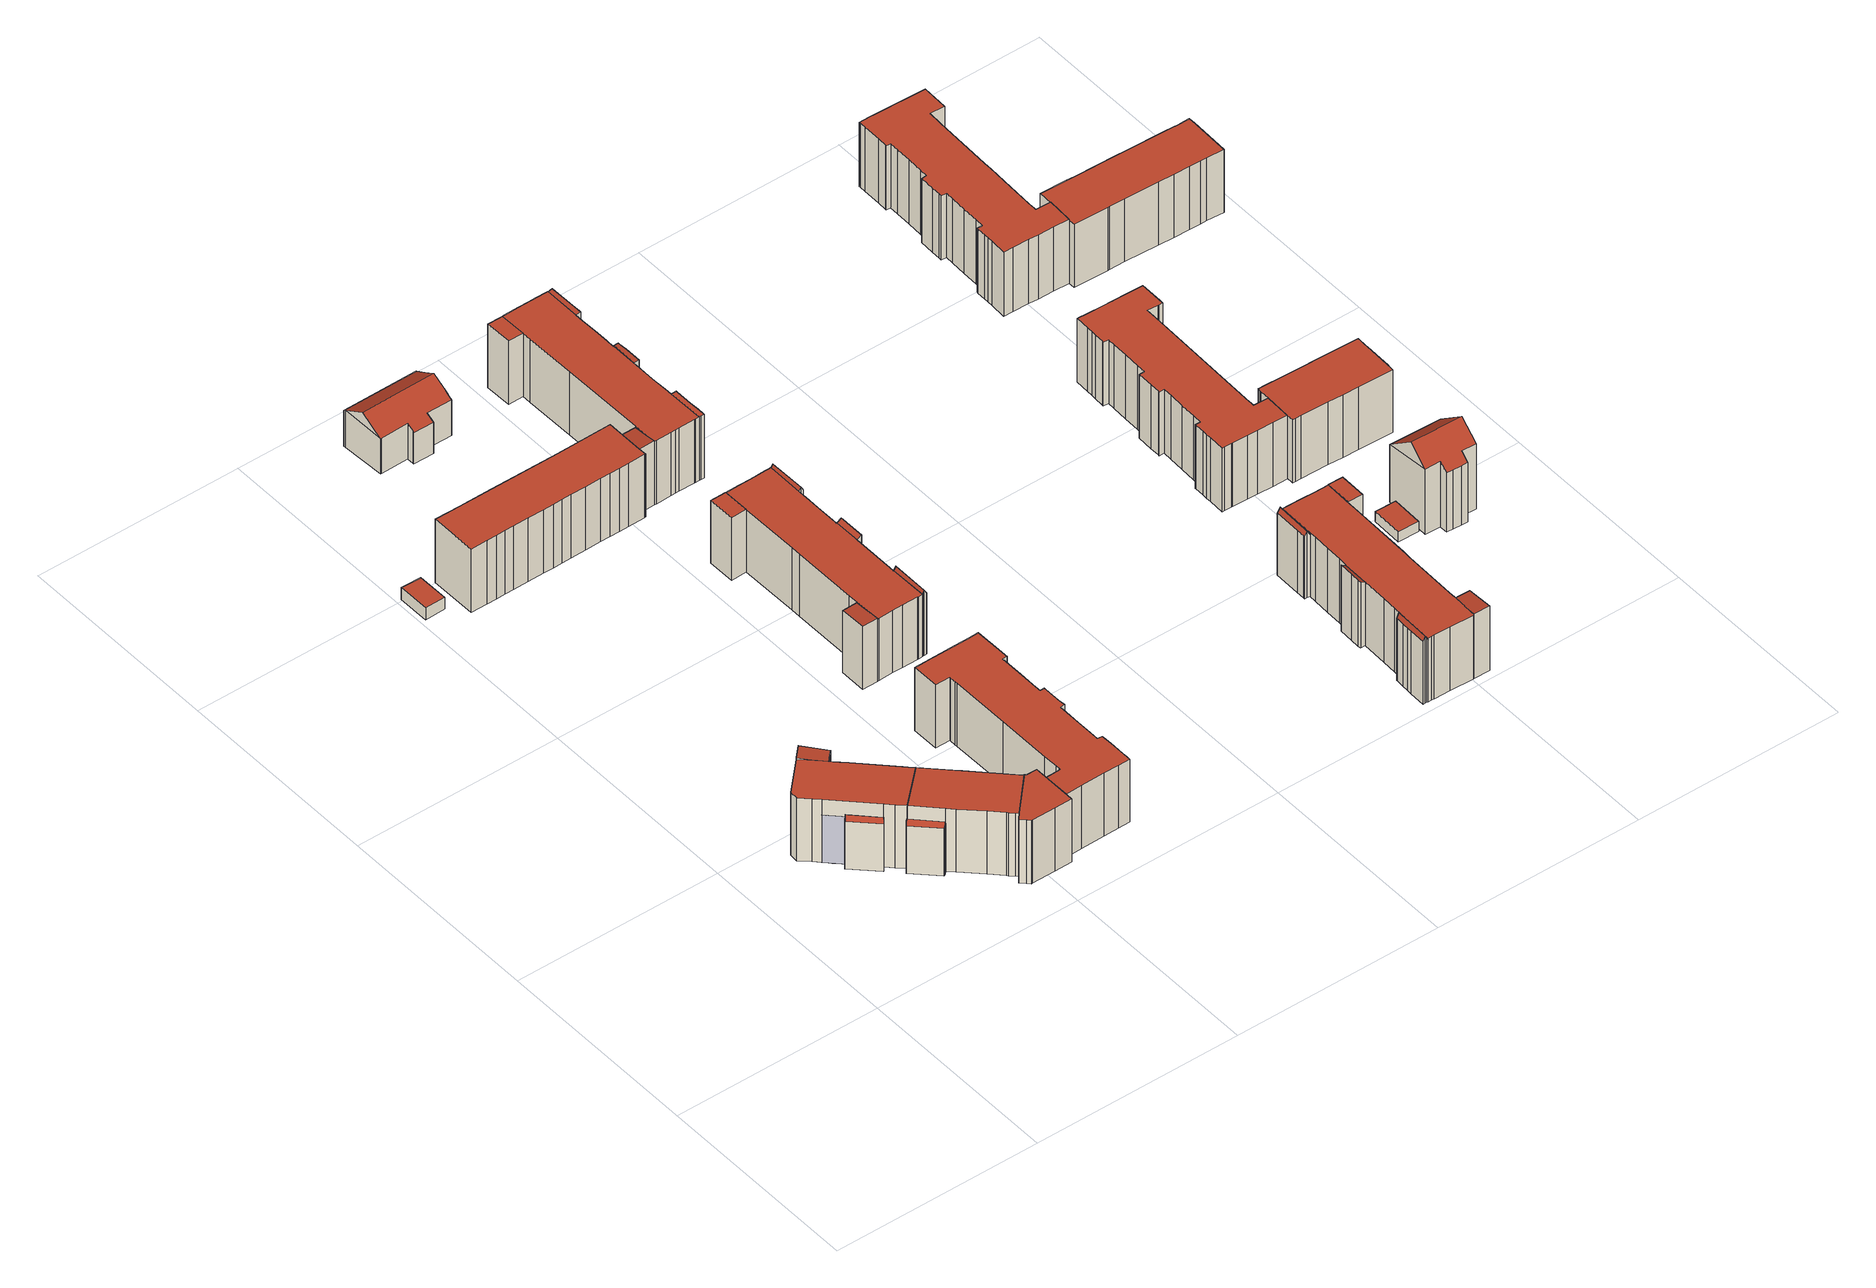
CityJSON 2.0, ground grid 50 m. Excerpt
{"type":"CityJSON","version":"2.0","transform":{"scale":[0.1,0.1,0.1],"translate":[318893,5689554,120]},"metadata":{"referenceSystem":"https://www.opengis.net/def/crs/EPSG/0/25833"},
"CityObjects":{
"building1":{"type":"Building","attributes":{"Gemeindeschluessel":14713000,"Geometrietyp2DReferenz":"3000","function":"31001_9998","roofType":"9999"},"children":["building1-1","building1-2","building1-3","building1-4","building1-5","building1-6"]},
"building1-1":{"type":"BuildingPart","attributes":{"Dachtyp_tdc":"tdcFreeFormRoof","Dachneigung":60.04,"QualitaetDacherkennung":18,"Geometrietyp2DReferenz":"3000","roofType":"5000","measuredHeight":13.75},"parents":["building1"],"geometry":[{"type":"MultiSurface","lod":"2","boundaries":[[[0,1,2,3]],[[1,4,5,2]],[[4,6,7,5]],[[6,8,9,7]],[[8,10,11,9]],[[10,12,13,11]],[[14,0,3,15]],[[10,8,6,4,1,0]],[[0,14,12,10]],[[3,2,5,7,9,11,13,15]],[[15,13,12,14]]],"semantics":{"surfaces":[{"type":"WallSurface"},{"type":"RoofSurface"},{"type":"GroundSurface"},{"type":"ClosureSurface"}],"values":[0,0,0,0,0,0,0,1,1,2,3]}}]},
"building1-2":{"type":"BuildingPart","attributes":{"Dachtyp_tdc":"tdcPolyFlatRoof","Dachneigung":0,"QualitaetDacherkennung":66,"Geometrietyp2DReferenz":"3000","roofType":"1000","measuredHeight":16.63},"parents":["building1"],"geometry":[{"type":"MultiSurface","lod":"2","boundaries":[[[16,17,18,19,20]],[[17,21,22,18]],[[21,23,24,22]],[[23,25,26,24]],[[25,27,28,26]],[[27,29,30,28]],[[29,31,32,30]],[[33,34,13,35]],[[33,36,37,34]],[[36,38,37]],[[39,40,41]],[[39,42,43,40]],[[42,44,45,43]],[[44,46,47,45]],[[46,48,49,47]],[[48,46,44,42,39,36,33,35,31,29,27,25,23,21,17,16,50]],[[19,18,22,24,26,28,30,32,13,34,37,40,43,45,47,49]],[[35,13,32,31]],[[41,38,36,39]],[[41,40,37,38]],[[20,50,16]],[[19,49,48,50,20]]],"semantics":{"surfaces":[{"type":"WallSurface"},{"type":"RoofSurface"},{"type":"GroundSurface"},{"type":"ClosureSurface"}],"values":[0,0,0,0,0,0,0,0,0,0,0,0,0,0,0,1,2,3,0,3,0,3]}}]},
"building1-3":{"type":"BuildingPart","attributes":{"Dachtyp_tdc":"tdcFreeFormRoof","Dachneigung":60.86,"QualitaetDacherkennung":12,"Geometrietyp2DReferenz":"3000","roofType":"5000","measuredHeight":13.73},"parents":["building1"],"geometry":[{"type":"MultiSurface","lod":"2","boundaries":[[[38,51,52,37]],[[51,53,54,52]],[[53,55,56,54]],[[55,57,58,56]],[[57,59,60,58]],[[59,61,62,60]],[[61,63,64,62]],[[57,55,53,51]],[[51,38,63,41,63,61,59,57]],[[64,40,64,37,52,54,56,58,60,62]],[[40,64,63,41]],[[37,64,63,38]]],"semantics":{"surfaces":[{"type":"WallSurface"},{"type":"RoofSurface"},{"type":"GroundSurface"},{"type":"ClosureSurface"}],"values":[0,0,0,0,0,0,0,1,1,2,3,3]}}]},
"building1-4":{"type":"BuildingPart","attributes":{"Dachtyp_tdc":"tdcPolyFlatRoof","Dachneigung":0,"QualitaetDacherkennung":66,"Geometrietyp2DReferenz":"3000","roofType":"1000","measuredHeight":16.62},"parents":["building1"],"geometry":[{"type":"MultiSurface","lod":"2","boundaries":[[[65,66,67,68]],[[66,69,70,67]],[[69,71,72,70]],[[71,73,74,72]],[[73,75,76,74]],[[75,77,15,76]],[[77,14,15]],[[35,13,12]],[[31,78,79,32]],[[78,80,81,79]],[[80,82,83,81]],[[82,84,85,83]],[[84,86,87,85]],[[86,84,82,80,78,31,35,77,75,73,71,69,66,65]],[[68,67,70,72,74,76,15,13,32,79,81,83,85,87]],[[12,14,77,35]],[[12,13,15,14]],[[32,13,35,31]],[[86,65,68,87]]],"semantics":{"surfaces":[{"type":"WallSurface"},{"type":"RoofSurface"},{"type":"GroundSurface"},{"type":"ClosureSurface"}],"values":[0,0,0,0,0,0,0,0,0,0,0,0,0,1,2,0,3,3,3]}}]},
"building1-5":{"type":"BuildingPart","attributes":{"Dachtyp_tdc":"tdcPolyFlatRoof","Dachneigung":4.79,"QualitaetDacherkennung":44,"Geometrietyp2DReferenz":"3000","roofType":"2100","measuredHeight":16.87},"parents":["building1"],"geometry":[{"type":"MultiSurface","lod":"2","boundaries":[[[88,89,90,49,48]],[[89,91,92,90]],[[91,93,94,92]],[[93,20,19,94]],[[20,93,91,89,88,50]],[[49,90,92,94,19]],[[48,50,88]],[[49,19,20,50,48]]],"semantics":{"surfaces":[{"type":"WallSurface"},{"type":"RoofSurface"},{"type":"GroundSurface"},{"type":"ClosureSurface"}],"values":[0,0,0,0,1,2,0,3]}}]},
"building1-6":{"type":"BuildingPart","attributes":{"Dachtyp_tdc":"tdcPolyFlatRoof","Dachneigung":0,"QualitaetDacherkennung":78,"Geometrietyp2DReferenz":"3000","roofType":"1000","measuredHeight":16.69},"parents":["building1"],"geometry":[{"type":"MultiSurface","lod":"2","boundaries":[[[95,96,97,87,86]],[[96,98,99,97]],[[98,100,101,99]],[[100,102,103,101]],[[102,104,105,103]],[[104,106,107,105]],[[106,108,109,107]],[[108,110,111,109]],[[110,112,113,111]],[[112,114,115,113]],[[114,116,65,68,115]],[[114,112,110,108,106,104,102,100,98,96,95,116]],[[68,87,97,99,101,103,105,107,109,111,113,115]],[[86,65,116,95]],[[86,87,68,65]]],"semantics":{"surfaces":[{"type":"WallSurface"},{"type":"RoofSurface"},{"type":"GroundSurface"},{"type":"ClosureSurface"}],"values":[0,0,0,0,0,0,0,0,0,0,0,1,2,0,3]}}]},
"building2":{"type":"Building","attributes":{"Dachtyp_tdc":"tdcPolyFlatRoof","Gemeindeschluessel":14713000,"Dachneigung":0,"QualitaetDacherkennung":96,"Geometrietyp2DReferenz":"3000","function":"31001_9998","roofType":"1000","measuredHeight":3.11},"geometry":[{"type":"MultiSurface","lod":"2","boundaries":[[[117,118,119,120]],[[118,121,122,119]],[[121,123,124,122]],[[123,125,126,124]],[[125,117,120,126]],[[125,123,121,118,117]],[[120,119,122,124,126]]],"semantics":{"surfaces":[{"type":"WallSurface"},{"type":"RoofSurface"},{"type":"GroundSurface"}],"values":[0,0,0,0,0,1,2]}}]},
"building3":{"type":"Building","attributes":{"Dachtyp_tdc":"tdcPolyFlatRoof","Gemeindeschluessel":14713000,"Dachneigung":0,"QualitaetDacherkennung":74,"Geometrietyp2DReferenz":"3000","function":"31001_9998","roofType":"1000","measuredHeight":16.65},"geometry":[{"type":"MultiSurface","lod":"2","boundaries":[[[127,128,129,130]],[[128,131,132,129]],[[131,133,134,132]],[[133,135,136,134]],[[135,137,138,136]],[[137,139,140,138]],[[139,141,142,140]],[[141,143,144,142]],[[143,145,146,144]],[[145,147,148,146]],[[147,149,150,148]],[[149,151,152,150]],[[151,153,154,152]],[[153,155,156,154]],[[155,157,158,156]],[[157,159,160,158]],[[159,161,162,160]],[[161,163,164,162]],[[163,165,166,164]],[[165,167,168,166]],[[167,169,170,168]],[[169,171,172,170]],[[171,173,174,172]],[[173,175,176,174]],[[175,177,178,176]],[[177,179,180,178]],[[179,181,182,180]],[[181,183,184,182]],[[183,185,186,184]],[[185,187,188,186]],[[187,189,103,188]],[[189,190,101,103]],[[190,191,192,101]],[[191,193,194,192]],[[193,195,196,194]],[[195,197,198,196]],[[197,199,200,198]],[[199,201,202,200]],[[201,203,204,202]],[[203,205,206,204]],[[205,207,208,206]],[[207,209,210,208]],[[209,211,212,210]],[[211,213,214,212]],[[213,127,130,214]],[[213,211,209,207,205,203,201,199,197,195,193,191,190,189,187,185,183,181,179,177,175,173,171,169,167,165,163,161,159,157,155,153,151,149,147,145,143,141,139,137,135,133,131,128,127]],[[130,129,132,134,136,138,140,142,144,146,148,150,152,154,156,158,160,162,164,166,168,170,172,174,176,178,180,182,184,186,188,103,101,192,194,196,198,200,202,204,206,208,210,212,214]]],"semantics":{"surfaces":[{"type":"WallSurface"},{"type":"RoofSurface"},{"type":"GroundSurface"}],"values":[0,0,0,0,0,0,0,0,0,0,0,0,0,0,0,0,0,0,0,0,0,0,0,0,0,0,0,0,0,0,0,0,0,0,0,0,0,0,0,0,0,0,0,0,0,1,2]}}]},
"building4":{"type":"Building","attributes":{"Dachtyp_tdc":"tdcPolyFlatRoof","Gemeindeschluessel":14713000,"Dachneigung":0,"QualitaetDacherkennung":66,"Geometrietyp2DReferenz":"3000","function":"31001_9998","roofType":"1000","measuredHeight":16.66},"geometry":[{"type":"MultiSurface","lod":"2","boundaries":[[[215,216,217,218]],[[216,219,220,217]],[[219,221,222,220]],[[221,223,224,222]],[[223,225,226,224]],[[225,227,228,226]],[[227,229,230,228]],[[229,231,232,230]],[[231,233,234,232]],[[233,235,236,234]],[[235,237,238,236]],[[237,239,240,238]],[[239,241,242,240]],[[241,243,244,242]],[[243,245,246,244]],[[245,247,248,246]],[[247,249,250,248]],[[249,251,252,250]],[[251,253,254,252]],[[253,255,256,254]],[[255,257,258,256]],[[257,259,260,258]],[[259,261,262,260]],[[261,263,264,262]],[[263,215,218,264]],[[263,261,259,257,255,253,251,249,247,245,243,241,239,237,235,233,231,229,227,225,223,221,219,216,215]],[[218,217,220,222,224,226,228,230,232,234,236,238,240,242,244,246,248,250,252,254,256,258,260,262,264]]],"semantics":{"surfaces":[{"type":"WallSurface"},{"type":"RoofSurface"},{"type":"GroundSurface"}],"values":[0,0,0,0,0,0,0,0,0,0,0,0,0,0,0,0,0,0,0,0,0,0,0,0,0,1,2]}}]},
"building5":{"type":"Building","attributes":{"Dachtyp_tdc":"tdcFreeFormRoof","Gemeindeschluessel":14713000,"Dachneigung":31.42,"QualitaetDacherkennung":73,"Geometrietyp2DReferenz":"3000","function":"31001_9998","roofType":"5000","measuredHeight":12.61},"geometry":[{"type":"MultiSurface","lod":"2","boundaries":[[[265,266,267,268]],[[266,269,270,267]],[[269,271,272,270]],[[271,273,274,272]],[[273,275,276,274]],[[275,277,278,276]],[[277,279,280,278]],[[279,281,282,280]],[[281,283,284,282]],[[283,285,286,284]],[[285,287,288,286]],[[287,289,290,288]],[[289,291,292,290]],[[291,293,294,292]],[[293,295,296,294]],[[295,265,268,296]],[[297,298,271,269,266,265,295]],[[281,279,277,275,273,298,297,293,291,289,287,285,283]],[[273,271,298]],[[295,293,297]],[[268,267,270,272,274,276,278,280,282,284,286,288,290,292,294,296]]],"semantics":{"surfaces":[{"type":"WallSurface"},{"type":"RoofSurface"},{"type":"GroundSurface"}],"values":[0,0,0,0,0,0,0,0,0,0,0,0,0,0,0,0,1,1,0,0,2]}}]},
"building6":{"type":"Building","attributes":{"Gemeindeschluessel":14713000,"Geometrietyp2DReferenz":"3000","function":"31001_9998","roofType":"9999"},"children":["building6-1","building6-2","building6-3","building6-4","building6-5","building6-6"]},
"building6-1":{"type":"BuildingPart","attributes":{"Dachtyp_tdc":"tdcFreeFormRoof","Dachneigung":63.74,"QualitaetDacherkennung":59,"Geometrietyp2DReferenz":"3000","roofType":"5000","measuredHeight":17.25},"parents":["building6"],"geometry":[{"type":"MultiSurface","lod":"2","boundaries":[[[299,300,301,302]],[[300,303,304,301]],[[303,305,306,304]],[[305,307,308,306]],[[307,309,310,308]],[[309,311,312,310]],[[311,313,314,312]],[[313,315,316,314]],[[315,317,318,316]],[[313,311,309,307,305,303,300]],[[300,299,317,315,313]],[[302,301,304,306,308,310,312,314,316,318]],[[302,318,317,299]]],"semantics":{"surfaces":[{"type":"WallSurface"},{"type":"RoofSurface"},{"type":"GroundSurface"},{"type":"ClosureSurface"}],"values":[0,0,0,0,0,0,0,0,0,1,1,2,3]}}]},
"building6-2":{"type":"BuildingPart","attributes":{"Dachtyp_tdc":"tdcPolyFlatRoof","Dachneigung":0,"QualitaetDacherkennung":83,"Geometrietyp2DReferenz":"3000","roofType":"1000","measuredHeight":16.5},"parents":["building6"],"geometry":[{"type":"MultiSurface","lod":"2","boundaries":[[[319,320,321,322,323]],[[320,324,325,321]],[[324,326,327,325]],[[326,328,329,327]],[[330,331,332,333]],[[331,334,335,332]],[[334,336,337,335]],[[336,338,339,337]],[[338,340,341,342,339]],[[343,344,345,346,347]],[[344,348,349,345]],[[348,350,351,349]],[[350,352,353,351]],[[352,354,355,353]],[[356,357,299,302,358]],[[359,360,361,318,317]],[[360,362,363,361]],[[362,364,365,363]],[[364,366,367,365]],[[366,368,369,367]],[[368,370,371,369]],[[370,368,366,364,362,360,359,357,356,354,352,350,348,344,343,340,338,336,334,331,330,328,326,324,320,319,372]],[[322,321,325,327,329,333,332,335,337,339,342,346,345,349,351,353,355,358,302,318,361,363,365,367,369,371]],[[333,329,328,330]],[[347,341,340,343]],[[347,346,342,341]],[[356,358,355,354]],[[317,299,357,359]],[[317,318,302,299]],[[323,372,319]],[[322,371,370,372,323]]],"semantics":{"surfaces":[{"type":"WallSurface"},{"type":"RoofSurface"},{"type":"GroundSurface"},{"type":"ClosureSurface"}],"values":[0,0,0,0,0,0,0,0,0,0,0,0,0,0,0,0,0,0,0,0,0,1,2,3,0,3,3,0,3,0,3]}}]},
"building6-3":{"type":"BuildingPart","attributes":{"Dachtyp_tdc":"tdcFreeFormRoof","Dachneigung":60.65,"QualitaetDacherkennung":55,"Geometrietyp2DReferenz":"3000","roofType":"5000","measuredHeight":17.19},"parents":["building6"],"geometry":[{"type":"MultiSurface","lod":"2","boundaries":[[[373,374,375]],[[374,376,377,375]],[[376,378,379,377]],[[378,380,381,379]],[[380,382,383,381]],[[382,384,385,383]],[[384,347,346,385]],[[341,373,375,342]],[[384,382,380,378,376,374,373]],[[373,341,347,384]],[[375,377,379,381,383,385,346,342]],[[342,346,347,341]]],"semantics":{"surfaces":[{"type":"WallSurface"},{"type":"RoofSurface"},{"type":"GroundSurface"},{"type":"ClosureSurface"}],"values":[0,0,0,0,0,0,0,0,1,1,2,3]}}]},
"building6-4":{"type":"BuildingPart","attributes":{"Dachtyp_tdc":"tdcPolyFlatRoof","Dachneigung":0,"QualitaetDacherkennung":59,"Geometrietyp2DReferenz":"3000","roofType":"1000","measuredHeight":16.53},"parents":["building6"],"geometry":[{"type":"MultiSurface","lod":"2","boundaries":[[[386,387,388,329,328]],[[387,389,390,388]],[[389,391,392,390]],[[391,393,330,333,392]],[[391,389,387,386,393]],[[333,329,388,390,392]],[[328,330,393,386]],[[328,329,333,330]]],"semantics":{"surfaces":[{"type":"WallSurface"},{"type":"RoofSurface"},{"type":"GroundSurface"},{"type":"ClosureSurface"}],"values":[0,0,0,0,1,2,0,3]}}]},
"building6-5":{"type":"BuildingPart","attributes":{"Dachtyp_tdc":"tdcPolyFlatRoof","Dachneigung":32.28,"QualitaetDacherkennung":79,"Geometrietyp2DReferenz":"3000","roofType":"2100","measuredHeight":17.15},"parents":["building6"],"geometry":[{"type":"MultiSurface","lod":"2","boundaries":[[[354,394,395,355]],[[394,396,397,395]],[[396,398,399,397]],[[398,400,401,399]],[[400,402,403,401]],[[402,356,358,403]],[[356,402,400,398,396,394,354]],[[355,395,397,399,401,403,358]],[[355,358,356,354]]],"semantics":{"surfaces":[{"type":"WallSurface"},{"type":"RoofSurface"},{"type":"GroundSurface"},{"type":"ClosureSurface"}],"values":[0,0,0,0,0,0,1,2,3]}}]},
"building6-6":{"type":"BuildingPart","attributes":{"Dachtyp_tdc":"tdcPolyFlatRoof","Dachneigung":3.18,"QualitaetDacherkennung":53,"Geometrietyp2DReferenz":"3000","roofType":"2100","measuredHeight":16.68},"parents":["building6"],"geometry":[{"type":"MultiSurface","lod":"2","boundaries":[[[404,405,406,407]],[[405,323,322,406]],[[408,404,407,371,370]],[[408,372,323,405,404]],[[407,406,322,371]],[[370,372,408]],[[371,322,323,372,370]]],"semantics":{"surfaces":[{"type":"WallSurface"},{"type":"RoofSurface"},{"type":"GroundSurface"},{"type":"ClosureSurface"}],"values":[0,0,0,1,2,0,3]}}]},
"building7":{"type":"Building","attributes":{"Gemeindeschluessel":14713000,"Geometrietyp2DReferenz":"3000","function":"31001_9998","roofType":"9999"},"children":["building7-1","building7-2","building7-3","building7-4","building7-5","building7-6"]},
"building7-1":{"type":"BuildingPart","attributes":{"Dachtyp_tdc":"tdcPolyFlatRoof","Dachneigung":0,"QualitaetDacherkennung":42,"Geometrietyp2DReferenz":"3000","roofType":"1000","measuredHeight":16.67},"parents":["building7"],"geometry":[{"type":"MultiSurface","lod":"2","boundaries":[[[409,410,411,412]],[[410,413,414,411]],[[415,409,412,416]],[[415,413,410,409]],[[412,411,414,416]],[[416,414,413,415]]],"semantics":{"surfaces":[{"type":"WallSurface"},{"type":"RoofSurface"},{"type":"GroundSurface"},{"type":"ClosureSurface"}],"values":[0,0,0,1,2,3]}}]},
"building7-2":{"type":"BuildingPart","attributes":{"Dachtyp_tdc":"tdcPolyFlatRoof","Dachneigung":3.69,"QualitaetDacherkennung":72,"Geometrietyp2DReferenz":"3000","roofType":"2100","measuredHeight":16.86},"parents":["building7"],"geometry":[{"type":"MultiSurface","lod":"2","boundaries":[[[417,418,419,420]],[[418,421,422,419]],[[421,423,424,422]],[[423,425,426,427,424]],[[428,417,420,429,430]],[[428,425,423,421,418,417]],[[420,419,422,424,427,429]],[[430,426,425,428]],[[430,429,427,426]]],"semantics":{"surfaces":[{"type":"WallSurface"},{"type":"RoofSurface"},{"type":"GroundSurface"},{"type":"ClosureSurface"}],"values":[0,0,0,0,0,1,2,0,3]}}]},
"building7-3":{"type":"BuildingPart","attributes":{"Dachtyp_tdc":"tdcPolyFlatRoof","Dachneigung":5.32,"QualitaetDacherkennung":82,"Geometrietyp2DReferenz":"3000","roofType":"2100","measuredHeight":16.89},"parents":["building7"],"geometry":[{"type":"MultiSurface","lod":"2","boundaries":[[[431,432,433,434,435]],[[432,436,437,433]],[[436,438,439,437]],[[438,440,441,439]],[[440,438,436,432,431,442]],[[434,433,437,439,441]],[[435,442,431]],[[434,441,440,442,435]]],"semantics":{"surfaces":[{"type":"WallSurface"},{"type":"RoofSurface"},{"type":"GroundSurface"},{"type":"ClosureSurface"}],"values":[0,0,0,0,1,2,0,3]}}]},
"building7-4":{"type":"BuildingPart","attributes":{"Dachtyp_tdc":"tdcPolyFlatRoof","Dachneigung":11.07,"QualitaetDacherkennung":67,"Geometrietyp2DReferenz":"3000","roofType":"2100","measuredHeight":16.85},"parents":["building7"],"geometry":[{"type":"MultiSurface","lod":"2","boundaries":[[[443,444,445,446]],[[444,447,448,445]],[[447,449,450,448]],[[449,451,452,450]],[[451,453,454,452]],[[451,449,447,444,443,453]],[[454,446,445,448,450,452]],[[446,454,453,443]]],"semantics":{"surfaces":[{"type":"WallSurface"},{"type":"RoofSurface"},{"type":"GroundSurface"},{"type":"ClosureSurface"}],"values":[0,0,0,0,0,1,2,3]}}]},
"building7-5":{"type":"BuildingPart","attributes":{"Dachtyp_tdc":"tdcPolyFlatRoof","Dachneigung":0,"QualitaetDacherkennung":82,"Geometrietyp2DReferenz":"3000","roofType":"1000","measuredHeight":16.68},"parents":["building7"],"geometry":[{"type":"MultiSurface","lod":"2","boundaries":[[[455,441,440]],[[455,456,457,441]],[[456,458,459,457]],[[458,415,416,459]],[[460,461,414,413]],[[460,462,463,461]],[[462,464,465,463]],[[464,466,467,465]],[[466,468,443,446,467]],[[469,470,471,454,453]],[[470,472,473,471]],[[472,474,475,473]],[[474,476,477,475]],[[476,430,429,477]],[[426,478,479,427]],[[478,480,481,479]],[[480,482,483,481]],[[482,484,485,483]],[[486,487,488,489]],[[487,490,491,488]],[[490,492,493,491]],[[492,494,495,493]],[[494,496,497,495]],[[496,498,499,497]],[[498,435,434,499]],[[435,498,496,494,492,490,487,486,484,482,480,478,426,430,476,474,472,470,469,468,466,464,462,460,413,415,458,456,455,442]],[[441,457,459,416,414,461,463,465,467,446,454,471,473,475,477,429,427,479,481,483,485,489,488,491,493,495,497,499,434]],[[413,414,416,415]],[[453,443,468,469]],[[453,454,446,443]],[[427,429,430,426]],[[489,485,484,486]],[[440,442,455]],[[441,434,435,442,440]]],"semantics":{"surfaces":[{"type":"WallSurface"},{"type":"RoofSurface"},{"type":"GroundSurface"},{"type":"ClosureSurface"}],"values":[0,0,0,0,0,0,0,0,0,0,0,0,0,0,0,0,0,0,0,0,0,0,0,0,0,1,2,3,0,3,3,3,0,3]}}]},
"building7-6":{"type":"BuildingPart","attributes":{"Dachtyp_tdc":"tdcPolyFlatRoof","Dachneigung":0,"QualitaetDacherkennung":70,"Geometrietyp2DReferenz":"3000","roofType":"1000","measuredHeight":16.79},"parents":["building7"],"geometry":[{"type":"MultiSurface","lod":"2","boundaries":[[[500,501,502,503]],[[501,504,505,502]],[[504,506,507,505]],[[506,508,509,507]],[[508,510,511,509]],[[510,512,513,511]],[[512,514,515,513]],[[514,516,486,489,515]],[[517,500,503,485,484]],[[517,516,514,512,510,508,506,504,501,500]],[[503,502,505,507,509,511,513,515,489,485]],[[484,486,516,517]],[[484,485,489,486]]],"semantics":{"surfaces":[{"type":"WallSurface"},{"type":"RoofSurface"},{"type":"GroundSurface"},{"type":"ClosureSurface"}],"values":[0,0,0,0,0,0,0,0,0,1,2,0,3]}}]},
"building8":{"type":"Building","attributes":{"Gemeindeschluessel":14713000,"Geometrietyp2DReferenz":"3000","function":"31001_9998","roofType":"9999"},"children":["building8-1","building8-2","building8-3","building8-4","building8-5","building8-6"]},
"building8-1":{"type":"BuildingPart","attributes":{"Dachtyp_tdc":"tdcFreeFormRoof","Dachneigung":60.7,"QualitaetDacherkennung":25,"Geometrietyp2DReferenz":"3000","roofType":"5000","measuredHeight":17.55},"parents":["building8"],"geometry":[{"type":"MultiSurface","lod":"2","boundaries":[[[518,519,520,521]],[[519,522,523,520]],[[522,524,525,523]],[[526,527,528,529]],[[527,530,531,528]],[[530,532,533,531]],[[532,518,521,533]],[[527,526,524,522]],[[522,519,518,532,530,527]],[[521,520,523,525,529,528,531,533]],[[529,525,524,526]]],"semantics":{"surfaces":[{"type":"WallSurface"},{"type":"RoofSurface"},{"type":"GroundSurface"},{"type":"ClosureSurface"}],"values":[0,0,0,0,0,0,0,1,1,2,3]}}]},
"building8-2":{"type":"BuildingPart","attributes":{"Dachtyp_tdc":"tdcPolyFlatRoof","Dachneigung":32.49,"QualitaetDacherkennung":43,"Geometrietyp2DReferenz":"3000","roofType":"2100","measuredHeight":17.47},"parents":["building8"],"geometry":[{"type":"MultiSurface","lod":"2","boundaries":[[[534,535,536,537]],[[535,538,539,536]],[[538,540,541,539]],[[540,542,543,541]],[[544,534,537,545]],[[544,542,540,538,535,534]],[[537,536,539,541,543,545]],[[545,543,542,544]]],"semantics":{"surfaces":[{"type":"WallSurface"},{"type":"RoofSurface"},{"type":"GroundSurface"},{"type":"ClosureSurface"}],"values":[0,0,0,0,0,1,2,3]}}]},
"building8-3":{"type":"BuildingPart","attributes":{"Dachtyp_tdc":"tdcPolyFlatRoof","Dachneigung":0,"QualitaetDacherkennung":63,"Geometrietyp2DReferenz":"3000","roofType":"1000","measuredHeight":16.88},"parents":["building8"],"geometry":[{"type":"MultiSurface","lod":"2","boundaries":[[[546,547,548,549,550]],[[551,552,553,554,555]],[[552,546,550,553]],[[552,551,547,546]],[[550,549,554,553]],[[555,548,547,551]],[[555,554,549,548]]],"semantics":{"surfaces":[{"type":"WallSurface"},{"type":"RoofSurface"},{"type":"GroundSurface"},{"type":"ClosureSurface"}],"values":[0,0,0,1,2,0,3]}}]},
"building8-4":{"type":"BuildingPart","attributes":{"Dachtyp_tdc":"tdcPolyFlatRoof","Dachneigung":5.02,"QualitaetDacherkennung":58,"Geometrietyp2DReferenz":"3000","roofType":"2100","measuredHeight":17.04},"parents":["building8"],"geometry":[{"type":"MultiSurface","lod":"2","boundaries":[[[556,557,558,559,560]],[[561,562,563,564]],[[562,565,566,563]],[[565,556,560,566]],[[565,562,561,567,557,556]],[[560,559,564,563,566]],[[567,558,557]],[[561,564,559,558,567]]],"semantics":{"surfaces":[{"type":"WallSurface"},{"type":"RoofSurface"},{"type":"GroundSurface"},{"type":"ClosureSurface"}],"values":[0,0,0,0,1,2,0,3]}}]},
"building8-5":{"type":"BuildingPart","attributes":{"Dachtyp_tdc":"tdcPolyFlatRoof","Dachneigung":0,"QualitaetDacherkennung":82,"Geometrietyp2DReferenz":"3000","roofType":"1000","measuredHeight":16.8},"parents":["building8"],"geometry":[{"type":"MultiSurface","lod":"2","boundaries":[[[548,568,569,549]],[[568,570,571,569]],[[570,572,573,571]],[[572,574,575,573]],[[574,576,577,575]],[[576,578,564,577]],[[578,561,564]],[[558,579,580,559]],[[579,581,582,580]],[[581,583,584,582]],[[583,585,586,584]],[[585,587,588,589,586]],[[590,591,592,593,594]],[[591,595,596,592]],[[595,597,545,596]],[[597,544,545]],[[598,543,542]],[[598,599,600,543]],[[599,601,602,600]],[[601,603,604,602]],[[603,605,526,529,604]],[[606,607,608,525,524]],[[607,609,610,608]],[[609,611,612,610]],[[611,555,554,612]],[[555,611,609,607,606,605,603,601,599,598,597,595,591,590,587,585,583,581,579,558,567,578,576,574,572,570,568,548]],[[549,569,571,573,575,577,564,559,580,582,584,586,589,593,592,596,545,543,600,602,604,529,525,608,610,612,554]],[[567,561,578]],[[559,564,561,567,558]],[[594,588,587,590]],[[594,593,589,588]],[[542,544,597,598]],[[542,543,545,544]],[[524,526,605,606]],[[524,525,529,526]],[[549,554,555,548]]],"semantics":{"surfaces":[{"type":"WallSurface"},{"type":"RoofSurface"},{"type":"GroundSurface"},{"type":"ClosureSurface"}],"values":[0,0,0,0,0,0,0,0,0,0,0,0,0,0,0,0,0,0,0,0,0,0,0,0,0,1,2,0,3,0,3,0,3,0,3,3]}}]},
"building8-6":{"type":"BuildingPart","attributes":{"Dachtyp_tdc":"tdcFreeFormRoof","Dachneigung":62.56,"QualitaetDacherkennung":27,"Geometrietyp2DReferenz":"3000","roofType":"5000","measuredHeight":17.58},"parents":["building8"],"geometry":[{"type":"MultiSurface","lod":"2","boundaries":[[[613,614,615,616]],[[614,617,618,615]],[[617,619,620,618]],[[619,621,622,620]],[[621,623,624,622]],[[623,625,626,624]],[[625,627,628,626]],[[627,629,630,628]],[[629,594,593,630]],[[588,613,616,589]],[[629,627,625,623,621,619,617,614]],[[614,613,588,594,629]],[[616,615,618,620,622,624,626,628,630,593,589]],[[589,593,594,588]]],"semantics":{"surfaces":[{"type":"WallSurface"},{"type":"RoofSurface"},{"type":"GroundSurface"},{"type":"ClosureSurface"}],"values":[0,0,0,0,0,0,0,0,0,0,1,1,2,3]}}]},
"building9":{"type":"Building","attributes":{"Dachtyp_tdc":"tdcPolyFlatRoof","Gemeindeschluessel":14713000,"Dachneigung":0,"QualitaetDacherkennung":77,"Geometrietyp2DReferenz":"3000","function":"31001_9998","roofType":"1000","measuredHeight":16.84},"geometry":[{"type":"MultiSurface","lod":"2","boundaries":[[[631,632,633,634]],[[632,635,636,633]],[[635,637,638,636]],[[637,639,640,638]],[[639,641,642,640]],[[641,643,644,642]],[[643,645,646,644]],[[645,647,648,646]],[[647,649,650,648]],[[649,651,652,650]],[[651,653,654,652]],[[653,655,656,654]],[[655,657,658,656]],[[657,659,660,658]],[[659,661,662,660]],[[661,663,664,662]],[[663,665,666,664]],[[665,667,668,666]],[[667,669,670,668]],[[669,671,672,670]],[[671,673,674,672]],[[673,675,676,674]],[[675,677,678,676]],[[677,679,680,678]],[[679,681,682,680]],[[681,683,684,682]],[[683,685,686,684]],[[685,687,688,686]],[[687,689,690,688]],[[689,691,692,690]],[[691,693,694,692]],[[693,695,696,694]],[[695,697,698,696]],[[697,699,700,698]],[[699,701,702,700]],[[701,703,704,702]],[[703,705,706,704]],[[705,707,708,706]],[[707,709,710,708]],[[709,711,712,710]],[[711,713,714,712]],[[713,715,716,714]],[[715,717,718,716]],[[717,719,720,718]],[[719,721,722,720]],[[721,723,724,722]],[[723,725,726,724]],[[725,727,728,726]],[[727,729,730,728]],[[729,731,732,730]],[[731,631,634,732]],[[731,729,727,725,723,721,719,717,715,713,711,709,707,705,703,701,699,697,695,693,691,689,687,685,683,681,679,677,675,673,671,669,667,665,663,661,659,657,655,653,651,649,647,645,643,641,639,637,635,632,631]],[[634,633,636,638,640,642,644,646,648,650,652,654,656,658,660,662,664,666,668,670,672,674,676,678,680,682,684,686,688,690,692,694,696,698,700,702,704,706,708,710,712,714,716,718,720,722,724,726,728,730,732]]],"semantics":{"surfaces":[{"type":"WallSurface"},{"type":"RoofSurface"},{"type":"GroundSurface"}],"values":[0,0,0,0,0,0,0,0,0,0,0,0,0,0,0,0,0,0,0,0,0,0,0,0,0,0,0,0,0,0,0,0,0,0,0,0,0,0,0,0,0,0,0,0,0,0,0,0,0,0,0,1,2]}}]},
"building10":{"type":"Building","attributes":{"Dachtyp_tdc":"tdcPolyFlatRoof","Gemeindeschluessel":14713000,"Dachneigung":0,"QualitaetDacherkennung":95,"Geometrietyp2DReferenz":"3000","function":"31001_9998","roofType":"1000","measuredHeight":2.51},"geometry":[{"type":"MultiSurface","lod":"2","boundaries":[[[733,734,735,736]],[[734,737,738,735]],[[737,739,740,738]],[[739,733,736,740]],[[739,737,734,733]],[[736,735,738,740]]],"semantics":{"surfaces":[{"type":"WallSurface"},{"type":"RoofSurface"},{"type":"GroundSurface"}],"values":[0,0,0,0,1,2]}}]},
"building11":{"type":"Building","attributes":{"Dachtyp_tdc":"tdcFreeFormRoof","Gemeindeschluessel":14713000,"Dachneigung":40.08,"QualitaetDacherkennung":58,"Geometrietyp2DReferenz":"3000","function":"31001_9998","roofType":"5000","measuredHeight":21.01},"geometry":[{"type":"MultiSurface","lod":"2","boundaries":[[[741,742,743,744]],[[742,745,746,743]],[[745,747,748,746]],[[747,749,750,748]],[[749,751,752,750]],[[751,753,754,752]],[[753,755,756,754]],[[755,757,758,756]],[[757,759,760,758]],[[759,761,762,760]],[[761,741,744,762]],[[763,749,747,745,764]],[[757,755,753,751,763,764,742,741,761,759]],[[745,742,764]],[[751,749,763]],[[744,743,746,748,750,752,754,756,758,760,762]]],"semantics":{"surfaces":[{"type":"WallSurface"},{"type":"RoofSurface"},{"type":"GroundSurface"}],"values":[0,0,0,0,0,0,0,0,0,0,0,1,1,0,0,2]}}]},
"building12":{"type":"Building","attributes":{"Dachtyp_tdc":"tdcPolyFlatRoof","Gemeindeschluessel":14713000,"Dachneigung":0,"QualitaetDacherkennung":65,"Geometrietyp2DReferenz":"3000","function":"31001_9998","roofType":"1000","measuredHeight":16.55},"geometry":[{"type":"MultiSurface","lod":"2","boundaries":[[[765,637,766,767]],[[637,635,768,766]],[[635,769,770,768]],[[769,771,772,770]],[[771,773,774,772]],[[773,775,776,774]],[[775,777,778,776]],[[777,779,780,778]],[[779,781,782,780]],[[781,783,784,782]],[[783,785,786,784]],[[785,787,788,786]],[[787,789,790,788]],[[789,791,792,790]],[[791,793,794,792]],[[793,795,796,794]],[[795,797,798,796]],[[797,799,800,798]],[[799,801,802,800]],[[801,803,804,802]],[[803,805,806,804]],[[805,807,808,806]],[[807,765,767,808]],[[807,805,803,801,799,797,795,793,791,789,787,785,783,781,779,777,775,773,771,769,635,637,765]],[[767,766,768,770,772,774,776,778,780,782,784,786,788,790,792,794,796,798,800,802,804,806,808]]],"semantics":{"surfaces":[{"type":"WallSurface"},{"type":"RoofSurface"},{"type":"GroundSurface"}],"values":[0,0,0,0,0,0,0,0,0,0,0,0,0,0,0,0,0,0,0,0,0,0,0,1,2]}}]},
"building13":{"type":"Building","attributes":{"Dachtyp_tdc":"tdcPolyFlatRoof","Gemeindeschluessel":14713000,"Dachneigung":0,"QualitaetDacherkennung":77,"Geometrietyp2DReferenz":"3000","function":"31001_9998","roofType":"1000","measuredHeight":16.83},"geometry":[{"type":"MultiSurface","lod":"2","boundaries":[[[809,810,811,812]],[[810,813,814,811]],[[813,815,816,814]],[[815,817,818,816]],[[817,819,820,818]],[[819,821,822,820]],[[821,823,824,822]],[[823,825,826,824]],[[825,827,828,826]],[[827,829,830,828]],[[829,831,832,830]],[[831,833,834,832]],[[833,835,836,834]],[[835,837,838,836]],[[837,839,840,838]],[[839,841,842,840]],[[841,843,844,842]],[[843,845,846,844]],[[845,847,848,846]],[[847,849,850,848]],[[849,851,852,850]],[[851,853,854,852]],[[853,855,856,854]],[[855,857,858,856]],[[857,859,860,858]],[[859,861,862,860]],[[861,863,864,862]],[[863,865,866,864]],[[865,867,868,866]],[[867,869,870,868]],[[869,871,872,870]],[[871,873,874,872]],[[873,875,876,874]],[[875,877,878,876]],[[877,879,880,878]],[[879,881,882,880]],[[881,883,884,882]],[[883,885,886,884]],[[885,887,888,886]],[[887,889,890,888]],[[889,891,892,890]],[[891,893,894,892]],[[893,895,896,894]],[[895,897,898,896]],[[897,899,900,898]],[[899,809,812,900]],[[899,897,895,893,891,889,887,885,883,881,879,877,875,873,871,869,867,865,863,861,859,857,855,853,851,849,847,845,843,841,839,837,835,833,831,829,827,825,823,821,819,817,815,813,810,809]],[[812,811,814,816,818,820,822,824,826,828,830,832,834,836,838,840,842,844,846,848,850,852,854,856,858,860,862,864,866,868,870,872,874,876,878,880,882,884,886,888,890,892,894,896,898,900]]],"semantics":{"surfaces":[{"type":"WallSurface"},{"type":"RoofSurface"},{"type":"GroundSurface"}],"values":[0,0,0,0,0,0,0,0,0,0,0,0,0,0,0,0,0,0,0,0,0,0,0,0,0,0,0,0,0,0,0,0,0,0,0,0,0,0,0,0,0,0,0,0,0,0,1,2]}}]},
"building14":{"type":"Building","attributes":{"Gemeindeschluessel":14713000,"Dachtyp_tdc":"tdcPolyFlatRoof","Dachneigung":0,"QualitaetDacherkennung":68,"Geometrietyp2DReferenz":"3000","function":"31001_9998","roofType":"1000","measuredHeight":16.63},"geometry":[{"type":"MultiSurface","lod":"2","boundaries":[[[901,902,892,903]],[[902,904,890,892]],[[904,905,906,890]],[[905,907,908,906]],[[907,909,910,908]],[[909,911,912,910]],[[911,913,914,912]],[[913,915,916,914]],[[915,917,918,916]],[[917,919,920,918]],[[919,921,922,920]],[[921,923,924,922]],[[923,925,926,924]],[[925,927,928,926]],[[927,929,930,928]],[[929,931,932,930]],[[931,933,934,932]],[[933,935,936,934]],[[935,937,938,936]],[[937,939,940,938]],[[939,941,942,940]],[[941,943,944,942]],[[943,901,903,944]],[[943,941,939,937,935,933,931,929,927,925,923,921,919,917,915,913,911,909,907,905,904,902,901]],[[903,892,890,906,908,910,912,914,916,918,920,922,924,926,928,930,932,934,936,938,940,942,944]]],"semantics":{"surfaces":[{"type":"WallSurface"},{"type":"RoofSurface"},{"type":"GroundSurface"}],"values":[0,0,0,0,0,0,0,0,0,0,0,0,0,0,0,0,0,0,0,0,0,0,0,1,2]}}]}
},
"vertices":[
[337,210,157],[335,208,151],[335,208,20],[337,210,20],[332,206,145],[332,206,20],[278,258,145],[278,258,20],[281,261,153],[281,261,20],[283,263,158],[283,263,20],[289,268,145],[289,268,20],[342,215,145],[342,215,20],
[249,464,186],[252,461,186],[252,461,20],[249,464,20],[249,464,183],[262,451,186],[262,451,20],[265,448,186],[265,448,20],[277,437,186],[277,437,20],[352,362,186],[352,362,20],[366,348,186],[366,348,20],[371,344,186],[371,344,20],[272,284,186],[272,284,20],[289,268,186],[256,300,186],[256,300,20],[256,300,145],[169,386,186],[169,386,20],[169,386,145],[156,399,186],[156,399,20],[134,420,186],[134,420,20],[135,440,186],[135,440,20],[203,508,186],[203,508,20],[224,488,186],
[251,295,157],[251,295,20],[247,290,145],[247,290,20],[193,343,145],[193,343,20],[198,348,157],[198,348,20],[202,353,145],[202,353,20],[184,371,145],[184,371,20],[181,374,145],[181,374,20],
[445,114,186],[440,119,186],[440,119,20],[445,114,20],[430,128,186],[430,128,20],[428,131,186],[428,131,20],[401,158,186],[401,158,20],[357,200,186],[357,200,20],[342,215,186],[422,294,186],[422,294,20],[436,280,186],[436,280,20],[509,208,186],[509,208,20],[522,196,186],[522,196,20],[523,195,186],[523,195,20],
[203,508,189],[229,534,189],[229,534,20],[274,489,183],[274,489,20],[264,480,183],[264,480,20],
[523,195,187],[526,192,187],[526,192,20],[551,192,187],[551,192,20],[551,163,187],[551,163,20],[551,100,187],[551,100,20],[551,82,187],[551,82,20],[510,82,187],[510,82,20],[454,82,187],[454,82,20],[451,82,187],[451,82,20],[444,89,187],[444,89,20],[433,100,187],[433,100,20],[445,114,187],
[5,1419,48],[5,1495,48],[5,1495,17],[5,1419,17],[17,1495,48],[17,1495,17],[53,1494,48],[53,1494,17],[54,1420,48],[54,1420,17],
[627,572,186],[650,572,186],[650,572,20],[627,572,20],[687,572,186],[687,572,20],[709,573,186],[709,573,20],[710,510,186],[710,510,20],[710,491,186],[710,491,20],[710,484,186],[710,484,20],[699,483,186],[699,483,20],[699,465,186],[699,465,20],[699,428,186],[699,428,20],[699,390,186],[699,390,20],[699,367,186],[699,367,20],[710,367,186],[710,367,20],[710,364,186],[710,364,20],[710,342,186],[710,342,20],[710,323,186],[710,323,20],[711,305,186],[711,305,20],[700,304,186],[700,304,20],[700,286,186],[700,286,20],[700,248,186],[700,248,20],[700,211,186],[700,211,20],[700,189,186],[700,189,20],[711,188,186],[711,188,20],[711,185,186],[711,185,20],[712,162,186],[712,162,20],[712,124,186],[712,124,20],[712,112,186],[712,112,20],[712,102,186],[712,102,20],[684,102,186],[684,102,20],[648,102,186],[648,102,20],[591,101,186],[591,101,20],[551,100,186],[551,163,186],[587,164,186],[587,164,20],[587,167,186],[587,167,20],[587,176,186],[587,176,20],[586,211,186],[586,211,20],[586,341,186],[586,341,20],[585,483,186],[585,483,20],[585,489,186],[585,489,20],[585,503,186],[585,503,20],[585,506,186],[585,506,20],[550,506,186],[550,506,20],[549,571,186],[549,571,20],[588,572,186],[588,572,20],
[523,1385,183],[484,1384,183],[484,1384,16],[523,1385,16],[461,1384,183],[461,1384,16],[438,1384,183],[438,1384,16],[414,1384,183],[414,1384,16],[376,1383,183],[376,1383,16],[340,1383,183],[340,1383,16],[317,1383,183],[317,1383,16],[295,1382,183],[295,1382,16],[270,1382,183],[270,1382,16],[232,1382,183],[232,1382,16],[195,1382,183],[195,1382,16],[174,1382,183],[174,1382,16],[152,1381,183],[152,1381,16],[129,1381,183],[129,1381,16],[89,1381,183],[89,1381,16],[88,1493,183],[88,1493,16],[150,1493,183],[150,1493,16],[173,1493,183],[173,1493,16],[230,1493,183],[230,1493,16],[394,1493,183],[394,1493,16],[526,1495,183],[526,1495,16],[526,1463,183],[526,1463,16],[526,1404,183],[526,1404,16],[527,1385,183],[527,1385,16],
[202,1922,99],[384,1923,99],[384,1923,6],[202,1922,6],[384,1896,115],[384,1896,6],[384,1884,122],[384,1884,6],[385,1831,110],[385,1831,6],[385,1825,106],[385,1825,6],[385,1821,104],[385,1821,6],[385,1814,100],[385,1814,6],[324,1814,100],[324,1814,6],[325,1795,88],[325,1795,6],[276,1795,88],[276,1795,6],[276,1798,90],[276,1798,6],[276,1814,100],[276,1814,6],[210,1813,99],[210,1813,6],[208,1813,99],[208,1813,6],[202,1916,103],[202,1916,6],[205,1867,132],[384,1868,132],
[696,822,177],[702,822,188],[702,822,16],[696,822,16],[708,822,177],[708,822,16],[708,820,177],[708,820,16],[708,799,177],[708,799,16],[708,780,176],[708,780,16],[708,733,177],[708,733,16],[702,733,188],[702,733,16],[701,733,186],[701,733,16],[697,732,177],[697,732,16],
[583,795,180],[583,818,180],[583,818,16],[583,795,16],[583,795,179],[582,972,180],[582,972,16],[582,996,180],[582,996,16],[581,1138,180],[581,1138,16],[581,1202,180],[615,1203,180],[615,1203,16],[581,1202,16],[644,1203,180],[644,1203,16],[681,1204,180],[681,1204,16],[686,1204,180],[686,1204,16],[695,1204,180],[695,1204,178],[695,1204,16],[695,1116,180],[695,1095,180],[695,1095,16],[695,1116,16],[695,1116,178],[695,1057,180],[695,1057,16],[695,1020,180],[695,1020,16],[695,999,180],[695,999,16],[696,999,180],[696,999,16],[696,935,180],[696,822,180],[696,935,16],[697,732,180],[687,732,180],[687,732,16],[685,732,180],[685,732,16],[648,732,180],[648,732,16],[623,732,180],[623,732,16],[588,731,180],[588,731,16],[584,731,180],[584,731,16],[584,764,180],
[700,1204,187],[700,1204,186],[700,1204,16],[705,1204,178],[705,1204,16],[706,1141,177],[706,1141,16],[706,1120,178],[706,1120,16],[706,1116,178],[706,1116,16],[701,1116,187],[701,1116,16],
[581,1138,181],[544,1137,181],[544,1137,16],[544,1202,181],[544,1202,16],[580,1202,181],[580,1202,16],[581,1202,181],
[707,998,187],[707,998,16],[707,994,187],[707,994,16],[707,972,187],[707,972,16],[707,944,187],[707,944,16],[707,935,187],[707,935,16],
[547,731,182],[547,794,179],[547,794,16],[547,731,16],[584,731,182],
[524,1809,180],[523,1873,180],[523,1873,13],[524,1809,13],[559,1873,180],[559,1873,13],[560,1809,180],[560,1809,13],
[686,1670,182],[686,1667,182],[686,1667,13],[686,1670,13],[687,1646,182],[687,1646,13],[687,1606,182],[687,1606,13],[675,1606,181],[675,1606,180],[675,1606,13],[675,1670,181],[675,1670,13],[675,1670,180],
[564,1404,182],[526,1404,182],[526,1404,13],[564,1404,13],[564,1404,180],[526,1463,176],[526,1463,13],[558,1463,176],[558,1463,13],[563,1463,176],[563,1463,13],[563,1428,180],
[673,1874,179],[684,1874,181],[684,1874,13],[673,1874,13],[685,1811,181],[685,1811,13],[685,1791,182],[685,1791,13],[685,1786,182],[685,1786,13],[673,1786,179],[673,1786,13],
[563,1463,180],[561,1665,180],[561,1665,13],[560,1787,180],[560,1787,13],[564,1873,180],[564,1873,13],[600,1874,180],[600,1874,13],[624,1874,180],[624,1874,13],[642,1874,180],[642,1874,13],[673,1874,180],[673,1786,180],[673,1766,180],[673,1766,13],[674,1729,180],[674,1729,13],[674,1691,180],[674,1691,13],[674,1670,180],[674,1670,13],[675,1585,180],[675,1585,13],[675,1549,180],[675,1549,13],[676,1510,180],[676,1510,13],[676,1491,180],[676,1491,13],[677,1405,180],[668,1405,180],[668,1405,13],[677,1405,13],[666,1405,180],[666,1405,13],[627,1405,180],[627,1405,13],[618,1405,180],[618,1405,13],[607,1405,180],[607,1405,13],[570,1404,180],[570,1404,13],
[688,1491,181],[688,1488,181],[688,1488,13],[688,1491,13],[688,1467,181],[688,1467,13],[688,1447,181],[688,1447,13],[689,1424,181],[689,1424,13],[689,1409,181],[689,1409,13],[689,1405,181],[689,1405,13],[682,1405,181],[682,1405,13],[677,1405,181],[676,1491,181],
[1381,417,185],[1382,481,185],[1382,481,21],[1381,417,21],[1389,481,196],[1389,481,21],[1396,481,185],[1396,481,21],[1393,392,185],[1387,393,196],[1387,393,21],[1393,392,21],[1380,393,185],[1380,393,21],[1381,397,185],[1381,397,21],
[1377,214,195],[1377,221,195],[1377,221,21],[1377,214,21],[1377,242,195],[1377,242,21],[1378,276,196],[1378,276,21],[1390,276,188],[1390,276,21],[1389,214,188],[1389,214,21],
[1542,414,190],[1506,415,190],[1506,415,189],[1506,415,21],[1542,414,21],[1508,479,190],[1543,478,190],[1543,478,21],[1508,479,21],[1508,479,189],
[1534,6,191],[1496,7,191],[1496,7,189],[1496,7,21],[1534,6,21],[1498,71,186],[1505,71,186],[1505,71,21],[1498,71,21],[1535,70,186],[1535,70,21],[1497,34,189],
[1506,410,189],[1506,410,21],[1506,395,189],[1506,395,21],[1502,236,189],[1502,236,21],[1501,214,189],[1501,214,21],[1498,89,189],[1498,89,21],[1498,71,189],[1494,7,189],[1494,7,21],[1437,9,189],[1437,9,21],[1398,10,189],[1398,10,21],[1392,10,189],[1392,10,21],[1383,10,189],[1383,10,185],[1383,10,21],[1385,98,189],[1386,118,189],[1386,118,21],[1385,98,21],[1385,98,185],[1387,153,189],[1387,153,21],[1389,214,189],[1390,276,189],[1391,297,189],[1391,297,21],[1392,335,189],[1392,335,21],[1393,375,189],[1393,375,21],[1393,392,189],[1396,481,189],[1409,481,189],[1409,481,21],[1447,480,189],[1447,480,21],[1470,479,189],[1470,479,21],
[1379,11,192],[1377,11,197],[1377,11,21],[1379,11,21],[1371,11,185],[1371,11,21],[1372,49,185],[1372,49,21],[1372,61,185],[1372,61,21],[1373,75,185],[1373,75,21],[1374,94,185],[1374,94,21],[1374,97,185],[1374,97,21],[1380,98,196],[1380,98,21],
[1542,769,183],[1542,755,183],[1542,755,15],[1542,769,15],[1577,754,183],[1577,754,15],[1575,691,183],[1575,691,15],[1540,692,183],[1540,692,15],[1502,693,183],[1502,693,15],[1478,694,183],[1478,694,15],[1442,695,183],[1442,695,15],[1439,695,183],[1439,695,15],[1423,696,183],[1423,696,15],[1416,696,183],[1416,696,15],[1417,733,183],[1417,733,15],[1417,745,183],[1417,745,15],[1417,757,183],[1417,757,15],[1418,779,183],[1418,779,15],[1418,782,183],[1418,782,15],[1430,782,183],[1430,782,15],[1431,803,183],[1431,803,15],[1432,840,183],[1432,840,15],[1433,877,183],[1433,877,15],[1434,899,183],[1434,899,15],[1421,899,183],[1421,899,15],[1422,903,183],[1422,903,15],[1422,925,183],[1422,925,15],[1423,964,183],[1423,964,15],[1436,964,183],[1436,964,15],[1436,985,183],[1436,985,15],[1437,1024,183],[1437,1024,15],[1438,1061,183],[1438,1061,15],[1439,1079,183],[1439,1079,15],[1426,1080,183],[1426,1080,15],[1427,1084,183],[1427,1084,15],[1427,1105,183],[1427,1105,15],[1428,1117,183],[1428,1117,15],[1428,1132,183],[1428,1132,15],[1429,1166,183],[1429,1166,15],[1436,1166,183],[1436,1166,15],[1451,1165,183],[1451,1165,15],[1454,1165,183],[1454,1165,15],[1491,1164,183],[1491,1164,15],[1515,1163,183],[1515,1163,15],[1553,1162,183],[1553,1162,15],[1589,1161,183],[1589,1161,15],[1588,1107,183],[1588,1107,15],[1588,1104,183],[1588,1104,15],[1588,1097,183],[1588,1097,15],[1579,1097,183],[1579,1097,15],[1577,1097,183],[1577,1097,15],[1551,1099,183],[1551,1099,15],[1551,1079,183],[1551,1079,15],[1542,780,183],[1542,780,15],
[1628,410,45],[1630,485,45],[1630,485,19],[1628,410,19],[1680,484,45],[1680,484,19],[1678,409,45],[1678,409,19],
[1721,396,188],[1684,397,188],[1684,397,16],[1721,396,16],[1689,513,168],[1689,513,16],[1778,510,168],[1778,510,16],[1812,509,168],[1812,509,16],[1808,392,188],[1808,392,16],[1773,394,188],[1773,394,16],[1772,374,172],[1772,374,16],[1757,374,172],[1757,374,16],[1737,375,172],[1737,375,16],[1721,376,172],[1721,376,16],[1809,439,227],[1686,443,227],
[1575,674,183],[1575,691,17],[1575,674,17],[1577,754,17],[1578,776,183],[1578,776,17],[1578,779,183],[1578,779,17],[1579,787,183],[1579,787,17],[1585,787,183],[1585,787,17],[1589,787,183],[1589,787,17],[1643,785,183],[1643,785,17],[1665,784,183],[1665,784,17],[1739,782,183],[1739,782,17],[1761,781,183],[1761,781,17],[1822,779,183],[1822,779,17],[1821,754,183],[1821,754,17],[1821,748,183],[1821,748,17],[1819,682,183],[1819,682,17],[1819,676,183],[1819,676,17],[1818,666,183],[1818,666,17],[1735,669,183],[1735,669,17],[1697,670,183],[1697,670,17],[1662,672,183],[1662,672,17],[1596,674,183],[1596,674,17],[1582,674,183],[1582,674,17],
[1437,1406,182],[1439,1444,182],[1439,1444,13],[1437,1406,13],[1439,1457,182],[1439,1457,13],[1440,1469,182],[1440,1469,13],[1440,1489,182],[1440,1489,13],[1441,1493,182],[1441,1493,13],[1453,1492,182],[1453,1492,13],[1454,1513,182],[1454,1513,13],[1455,1551,182],[1455,1551,13],[1456,1589,182],[1456,1589,13],[1457,1609,182],[1457,1609,13],[1444,1610,182],[1444,1610,13],[1444,1616,182],[1444,1616,13],[1445,1637,182],[1445,1637,13],[1446,1673,182],[1446,1673,13],[1458,1674,182],[1458,1674,13],[1459,1692,182],[1459,1692,13],[1460,1729,182],[1460,1729,13],[1461,1767,182],[1461,1767,13],[1461,1789,182],[1461,1789,13],[1450,1789,182],[1450,1789,13],[1450,1791,182],[1450,1791,13],[1451,1814,182],[1451,1814,13],[1452,1857,182],[1452,1857,13],[1452,1871,182],[1452,1871,13],[1452,1876,182],[1452,1876,13],[1477,1876,182],[1477,1876,13],[1515,1874,182],[1515,1874,13],[1538,1874,182],[1538,1874,13],[1574,1872,182],[1574,1872,13],[1613,1871,182],[1613,1871,13],[1611,1808,182],[1611,1808,13],[1576,1809,182],[1576,1809,13],[1574,1772,182],[1574,1772,13],[1569,1632,182],[1569,1632,13],[1569,1609,182],[1569,1609,13],[1567,1565,182],[1567,1565,13],[1564,1484,182],[1564,1484,13],[1564,1468,182],[1564,1468,13],[1564,1464,182],[1564,1464,13],[1600,1463,182],[1600,1463,13],[1597,1401,182],[1597,1401,13],[1559,1402,182],[1559,1402,13],[1522,1403,182],[1522,1403,13],[1499,1404,182],[1499,1404,13],[1460,1405,182],[1460,1405,13],
[1597,1386,179],[1597,1401,179],[1597,1386,13],[1600,1463,179],[1601,1497,179],[1601,1497,13],[1666,1495,179],[1666,1495,13],[1687,1494,179],[1687,1494,13],[1788,1491,179],[1788,1491,13],[1808,1490,179],[1808,1490,13],[1904,1487,179],[1904,1487,13],[1925,1486,179],[1925,1486,13],[1938,1485,179],[1938,1485,13],[1950,1485,179],[1950,1485,13],[1964,1485,179],[1964,1485,13],[1964,1470,179],[1964,1470,13],[1961,1373,179],[1961,1373,13],[1920,1375,179],[1920,1375,13],[1905,1375,179],[1905,1375,13],[1878,1376,179],[1878,1376,13],[1840,1377,179],[1840,1377,13],[1803,1379,179],[1803,1379,13],[1721,1382,179],[1721,1382,13],[1684,1383,179],[1684,1383,13],[1680,1383,179],[1680,1383,13]
]}
